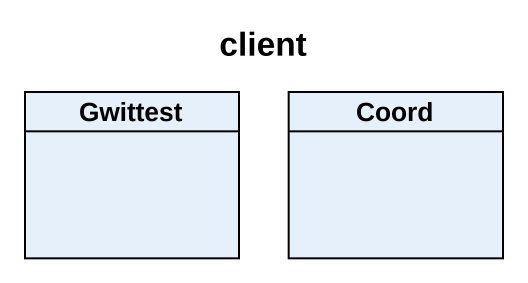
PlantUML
@startuml
title client
hide circle
hide empty members
class Gwittest
class Coord
@enduml
